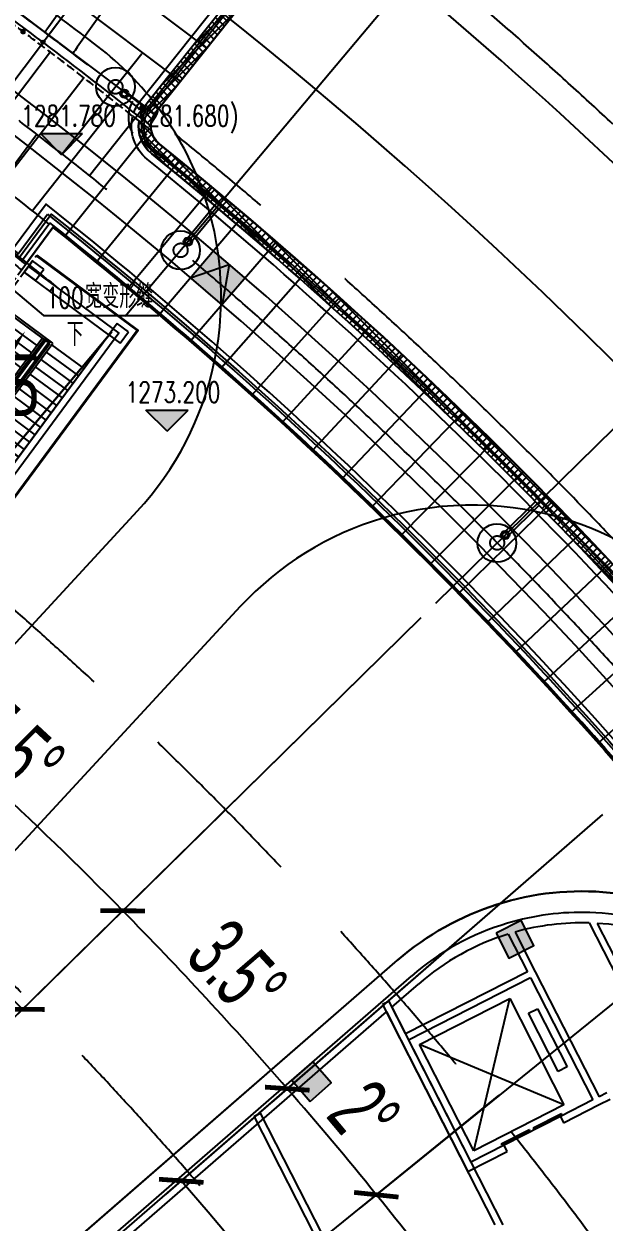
# Model space of a CAD drawing. Extents: x 1962160 to 37842216, y -162679 to 2997677.
# Drawn here: x 37691441 to 37707960, y 2827216 to 2861342 of the extents above; entities that cross this region are included whole.
import ezdxf
from ezdxf.enums import TextEntityAlignment as Align

# ---------------------------------------------------------------- set-up
doc = ezdxf.new("R2010")
doc.units = 0
doc.header["$LTSCALE"] = 1000
for name, pattern in [('__DASH', [0.35, 0.25, -0.1]), ('CENTER', [2, 1.25, -0.25, 0.25, -0.25]), ('CENTER2', [28.575000000000003, 19.05, -3.175, 3.175, -3.175]), ('DASH', [0.35, 0.25, -0.1]), ('HIDDEN', [0.375, 0.25, -0.125])]:
    doc.linetypes.add(name, pattern=pattern)
doc.layers.get('0').update_dxf_attribs({"color": 8})
doc.layers.get('Defpoints').update_dxf_attribs({"color": 8})
for name, color, linetype in [('#幕墙线-平面', 8, 'Continuous'), ('#标注', 8, 'Continuous'), ('#虚线', 8, 'HIDDEN'), ('#轴线', 8, 'CENTER2'), ('A-AL', 8, 'Continuous'), ('A-AL-E', 8, 'Continuous'), ('A-COLS-PLAN-C', 8, 'DASH'), ('A-COLS-PLAN-S', 8, 'DASH'), ('A-DETL-ALUM', 8, 'Continuous'), ('A-DIMS-ELEV', 8, 'Continuous'), ('A-DIMS-LEAD', 8, 'Continuous'), ('A-DIMS-SYMB', 8, 'Continuous'), ('A-FLOR', 8, 'Continuous'), ('A-FLOR-OTLN', 8, 'Continuous'), ('A-FLOR-UNDR', 8, '__DASH'), ('A-GRID', 8, 'CENTER'), ('A-HATH', 8, 'Continuous'), ('A-NOTE', 8, 'Continuous'), ('A-ROOF-DRAN', 8, 'Continuous'), ('A-STRS', 8, 'Continuous'), ('A-STRS-HRAL', 8, 'Continuous'), ('A-TEXT-500', 8, 'Continuous'), ('COLUMN', 8, 'Continuous'), ('DIM', 8, 'Continuous'), ('G-ACCS', 8, 'Continuous'), ('PUB_HATCH', 8, 'Continuous'), ('周边建筑', 8, 'Continuous'), ('建-填充', 8, 'Continuous'), ('水-雨水-压力流-标识', 8, 'Continuous')]:
    doc.layers.add(name, color=color, linetype=linetype)
doc.layers.add('A-X-CHEK', color=8, linetype='Continuous', plot=False)
doc.styles.add('#文字', font='jrs.shx', dxfattribs={"width": 0.7, "bigfont": 'hztxt.shx'})
doc.styles.add('_TCH_DIM', font='SIMPLEX', dxfattribs={"bigfont": 'GBCBIG'})
doc.styles.add('JHZX', font='jrs.shx', dxfattribs={"width": 0.6, "bigfont": 'jhz.shx'})
doc.styles.get("Standard").update_dxf_attribs({"font": 'xd-hzs.shx', "bigfont": 'xd-hztxt.shx'})
doc.dimstyles.new('JZBZ-600', dxfattribs={"dimscale": 600, "dimtxt": 3, "dimasz": 1.5, "dimexe": 1, "dimexo": 1, "dimgap": 0.5, "dimtad": 1, "dimdec": 0, "dimdsep": 46, "dimtxsty": 'JHZX', "dimblk1": 'ARCHTICK', "dimblk2": 'ARCHTICK', "dimsah": 1, "dimcen": 0, "dimclrd": 1, "dimclre": 1, "dimclrt": 2, "dimadec": 1, "dimazin": 2, "dimtfac": 1, "dimtdec": 0, "dimtix": 1, "dimtmove": 0, "dimatfit": 3, "dimfxl": 1, "dimtolj": 1, "dimlwd": -1, "dimlwe": -1, "dimarcsym": 1})
pattern_1 = [(45, (0, 0), (-112.2532015133644, 112.2532015133644), []), (135, (0, 0), (-112.2532015133644, -112.2532015133644), [])]

# ---------------------------------------------------------------- blocks, each defined once
blk = doc.blocks.new('排水沟区域')
at = {"layer": 'A-HATH'}
h = blk.add_hatch(dxfattribs=at)
h.set_pattern_fill('ANSI37', color=256, scale=100)
h.set_pattern_definition(pattern_1)
edge = h.paths.add_edge_path()
edge.add_arc((35647972.51284684, 2918657.178195938), 147249.9990403, 51.36372833379962, 51.49991537360032)
edge.add_line((35739637.96270335, 3033896.09315079), (35729239.44360425, 3020823.665355129))
edge.add_arc((35730022.04471496, 3020201.141860445), 999.9999999601741, 141.499351485984, 164.8405527987978)
edge.add_arc((35647972.51242088, 2918657.177657506), 130149.9997309502, 51.28630743866711, 51.46396151634701, ccw=False)
edge.add_arc((35730022.04465555, 3020201.141785799), 649.9999999413146, 141.4993415280116, 179.1534745574521, ccw=False)
edge.add_line((35729513.35400394, 3020605.782145733), (35739911.87310305, 3033678.209941392))
h = blk.add_hatch(dxfattribs=at)
h.set_pattern_fill('ANSI37', color=256, scale=100)
h.set_pattern_definition(pattern_1)
edge = h.paths.add_edge_path()
edge.add_line((35729033.68606672, 3020353.282818556), (35729384.57766199, 3020074.115897257))
edge.add_arc((35730022.0447757, 3020201.141770407), 649.9999180864652, 191.2695195402036, 231.0610937240625)
edge.add_arc((35647972.51225663, 2918657.177439705), 129899.9999999272, 39.022065275472414, 51.0611029031686, ccw=False)
edge.add_line((35748892.28277585, 3000444.767686203), (35748620.28132591, 3000224.505956438))
edge.add_arc((35647972.51206788, 2918657.177250701), 129550.0002655631, 39.02212514179715, 51.06110291556761)
edge.add_arc((35730022.04477566, 3020201.141770385), 999.9999180451573, 171.2489754024356, 231.0610937257637, ccw=False)
blk.add_lwpolyline([(35739911.6162917, 3033677.887092744, 0.0005942281307087042), (35739637.96270335, 3033896.09315079), (35729239.44360425, 3020823.665355129, 0.1021987986418799), (35729056.84289003, 3020462.647954222, -0.0007751623015360925), (35729372.11559872, 3020210.744962922, -0.1657916092661349), (35729513.35400394, 3020605.782145733), (35739911.87310305, 3033678.209941392)], format="xyb", dxfattribs=at)
blk.add_lwpolyline([(35729033.68606672, 3020353.282818556), (35729384.57766199, 3020074.115897257, 0.1753894263607352), (35729613.52543467, 3019695.561073073, -0.05257858242785533), (35748892.28277585, 3000444.767686203), (35748620.28132591, 3000224.505956438, 0.05257832054385799), (35729393.5534541, 3019423.325278653, -0.2670707385684391)], format="xyb", close=True, dxfattribs=at)
blk = doc.blocks.new('A$C58e34137')
at = {"layer": 'A-X-CHEK'}
blk.add_blockref('排水沟区域', (-35647972.51433039, -2918657.17947907), dxfattribs=at)
blk = doc.blocks.new('雨水立管')
for radius in [80, 50]:
    blk.add_circle((-3.725290298461914e-09, 2.328306436538696e-10), radius)
blk = doc.blocks.new('雨水')
at = {"layer": 'A-ROOF-DRAN'}
for points in [[(35728568.53895008, 3021072.582319712), (35729120.39399673, 3020633.606841533)], [(35728661.91746839, 3021189.972491012), (35729196.1715445, 3020764.997780802)], [(35730365.30216426, 3016965.759721261), (35731185.6636259, 3017948.536274068)], [(35730480.45573588, 3016869.636597387), (35731300.57310604, 3017852.120733492)], [(35739408.44233596, 3008616.167740851), (35740319.22489455, 3009515.788286181)], [(35739513.85240122, 3008509.449803556), (35740424.36432961, 3009408.803035375)]]:
    blk.add_lwpolyline(points, dxfattribs=at)
at = {"xscale": 1.5, "yscale": 1.5, "zscale": 1.5}
for p in [(35728615.22820924, 3021131.277405362), (35730422.87895008, 3016917.698159324), (35739461.1473686, 3008562.808772203)]:
    blk.add_blockref('雨水立管', p, dxfattribs=at)
blk = doc.blocks.new('1100')
at = {"layer": 'A-DETL-ALUM', "ltscale": 0.3}
blk.add_circle((35572079.41488183, 2737404.62498665), 550, dxfattribs=at)
blk = doc.blocks.new('_YZHK')
blk.add_circle((0, 0), 0.5)
blk = doc.blocks.new('ASDFASD')
at = {"layer": 'A-COLS-PLAN-C', "ltscale": 0.3, "xscale": 400, "yscale": 400, "zscale": 400}
for p in [(35728363.4474424, 3021328.777894463), (35730217.18691497, 3016672.563937528), (35739232.90722486, 3008338.517807627)]:
    blk.add_blockref('_YZHK', p, dxfattribs=at)
blk = doc.blocks.new('_FZHK')
blk.add_lwpolyline([(-0.5, -0.5), (0.5, -0.5), (0.5, 0.5), (-0.5, 0.5)], close=True)
blk = doc.blocks.new('LT-5')
at = {"layer": 'A-AL'}
for points in [[(1070.68101606518, 1446.942348964512), (3964.565712362528, -694.419684831053), (-32.64341795071959, -6096.33778552711), (-2926.528111867607, -3954.975756388158)], [(1055.810446366668, 1426.845927461982), (3929.598721176386, -699.6455366536975), (-37.86926978081465, -6061.370794355869), (-2911.657542187721, -3934.879334881902)]]:
    blk.add_lwpolyline(points, dxfattribs=at)
at = {"layer": 'A-DIMS-SYMB'}
blk.add_lwpolyline([(1986.487004230578, -1308.20272707274, 0, 0, 0), (-303.5807267409082, -4403.051638984775, 0, 0, 0), (-1388.787488060713, -3600.040876176592, 0, 0, 0), (746.6263182217896, -714.1947479261487, 0, 160, 0), (389.7326458625969, -1196.508864068284, 0, 0, 0)], format="xyseb", dxfattribs=at)
at = {"layer": 'A-FLOR-UNDR'}
for p, q in [((-3006.913797937334, -3895.493477724493), (990.2108089849353, 1506.310403883457)), ((-2926.528111867607, -3954.975756388158), (1070.596495073289, 1446.828125219792))]:
    blk.add_line(p, q, dxfattribs=at)
blk.add_lwpolyline([(832.8364248052239, 1125.513826437294), (913.2221082672477, 1066.031549699605)], dxfattribs=at)
at = {"layer": 'A-STRS'}
for p, q in [((321.5427429182237, -237.9291140545271), (-1534.304353349578, -2745.962517993631)), ((321.5427429182237, -237.9291140545265), (357.2321101541429, -189.697702440313)), ((1237.939563588281, -916.0270915369932), (321.5427429182237, -237.9291140545271)), ((1446.942347249872, -1070.681016225976), (321.5427429182237, -237.9291140545265)), ((1530.863126100006, -1058.138971847682), (357.2321101541429, -189.697702440313)), ((928.6317142103139, -1334.032658860177), (12.23489354025668, -655.9346813777111)), ((1083.285638899298, -1125.029875198585), (166.8888182292402, -446.9318977161191)), ((1237.939563588281, -916.0270915369931), (-653.5968999154394, -3472.291907090309)), ((1286.170975202494, -951.7164587729123), (-569.6761210653075, -3459.749862712017)), ((1326.363818214339, -981.4575981361784), (-529.4832780534628, -3489.491002075282)), ((773.9777895213305, -1543.035442521769), (-142.4190311487268, -864.9374650393031)), ((1286.170975202494, -951.7164587729121), (1237.939563588281, -916.0270915369932)), ((1286.170975202494, -951.7164587729123), (1237.939563588281, -916.0270915369931)), ((1326.363818214339, -981.4575981361784), (1286.170975202494, -951.7164587729121)), ((1326.363818214339, -981.4575981361784), (1406.749504238029, -1040.93987686271)), ((464.6699401433635, -1961.041009844953), (-451.7268805266938, -1282.943032362487)), ((-449.0975920297733, -3548.973280801814), (1406.749504238029, -1040.93987686271)), ((-408.9047490179292, -3578.714420165081), (1446.942347249872, -1070.681016225976)), ((-396.3627046396336, -3662.635199015212), (1530.863126100006, -1058.138971847682)), ((619.323864832347, -1752.038226183361), (-297.0729558377103, -1073.940248700895)), ((1171.709893525355, -1190.46038179777), (1131.517050513511, -1160.719242434504)), ((1252.095579549045, -1249.942660524302), (1292.288422560889, -1279.683799887568)), ((1340.519834175102, -1315.373167123487), (2256.91665484516, -1993.471144605953)), ((1406.749504238028, -1040.93987686271), (1446.94234724987, -1070.681016225974)), ((1495.173758864086, -1106.370383461895), (2411.570579534144, -1784.468360944361)), ((155.3620907653965, -2379.046577168137), (-761.0347299046607, -1700.948599685671)), ((310.01601545438, -2170.043793506545), (-606.3808052156772, -1491.945816024079)), ((862.4020441473886, -1608.465949120955), (822.2092011355437, -1578.724809757688)), ((942.7877301710778, -1667.948227847486), (982.980573182922, -1697.689367210752)), ((1017.055968836372, -1399.463165459362), (976.8631258245274, -1369.722026096096)), ((1097.441654860061, -1458.945444185894), (1137.634497871905, -1488.68658354916)), ((1185.865909486119, -1524.375950785079), (2102.262730156177, -2202.473928267545)), ((0.7081660764132809, -2588.049360829728), (-915.6886545936443, -1909.951383347263)), ((553.0941947694216, -2026.471516444138), (512.9013517575768, -1996.730377080872)), ((555.7234832663421, -4292.501764883466), (2411.570579534144, -1784.468360944361)), ((707.7481194584051, -1817.468732782546), (667.5552764465604, -1787.72759341928)), ((788.1338054820944, -1876.951011509078), (828.3266484939386, -1906.692150872344)), ((876.558060108152, -1942.381518108263), (1792.95488077821, -2620.479495590729)), ((1031.211984797136, -1733.378734446671), (1947.608805467193, -2411.476711929137)), ((-308.5996833015541, -3006.054928152913), (-1224.996503971611, -2327.956950670447)), ((-153.9457586125704, -2797.052144491321), (-1070.342579282628, -2118.954167008855)), ((398.4402700804382, -2235.47430010573), (358.2474270685934, -2205.733160742464)), ((478.8259561041275, -2294.956578832262), (519.0187991159718, -2324.697718195529)), ((567.2502107301851, -2360.387085431447), (1483.647031400243, -3038.485062913914)), ((633.4798807931109, -2085.953795170671), (673.6727238049551, -2115.694934533936)), ((721.9041354191685, -2151.384301769855), (1638.300956089226, -2829.482279252321)), ((-463.2536079905375, -3215.057711814505), (-1379.650428660595, -2536.959734332039)), ((89.13242070247111, -2653.479867428914), (48.93957769062653, -2623.738728065648)), ((169.5181067261606, -2712.962146155446), (209.7109497380051, -2742.703285518712)), ((243.7863453914547, -2444.477083767322), (203.5935023796098, -2414.735944404057)), ((324.172031415144, -2503.959362493854), (364.3648744269881, -2533.70050185712)), ((412.5962860412018, -2569.38986909304), (1328.993106711259, -3247.487846575506)), ((-1534.304353349578, -2745.962517993631), (-2248.091698067963, -3710.590750277902)), ((-617.907532679521, -3424.060495476097), (-1534.304353349578, -2745.962517993631)), ((-617.9075326795207, -3424.060495476096), (-1534.304353349578, -2745.962517993631)), ((-220.1754286754958, -3071.485434752099), (-260.3682716873408, -3041.744295388833)), ((-65.52150398651224, -2862.482651090506), (-105.714346998357, -2832.74151172724)), ((14.8641820371771, -2921.964929817038), (55.05702504902129, -2951.706069180304)), ((103.2884366632346, -2987.395436416223), (1019.685257333292, -3665.49341389869)), ((257.9423613522184, -2778.392652754631), (1174.339182022276, -3456.490630237097)), ((-374.8293533644794, -3280.48821841369), (-415.0221963763243, -3250.747079050425)), ((-294.4436673407898, -3339.970497140223), (-254.2508243289455, -3369.711636503489)), ((-206.0194127147322, -3405.401003739408), (710.3774079553256, -4083.498981221874)), ((-139.7897426518064, -3130.96771347863), (-99.596899639962, -3160.708852841897)), ((-51.36548802574866, -3196.398220077815), (865.031332644309, -3874.496197560281)), ((-2248.091698067963, -3710.590750277902), (-158.0638614520431, -5257.129997167736)), ((-653.5968999154394, -3472.291907090309), (-396.3627046396336, -3662.635199015212)), ((-529.4832780534628, -3489.491002075282), (-569.6761210653073, -3459.749862712017)), ((-569.6761210653075, -3459.749862712017), (-408.9047490179292, -3578.714420165081)), ((-408.9047490179291, -3578.714420165079), (-569.6761210653062, -3459.749862712016)), ((-449.0975920297733, -3548.973280801814), (-408.904749017929, -3578.714420165079)), ((-360.673337403715, -3614.403787400999), (555.7234832663421, -4292.501764883466)), ((555.7234832663421, -4292.501764883466), (-360.673337403715, -3614.403787400999)), ((-158.0638614520431, -5257.129997167736), (555.7234832663421, -4292.501764883466))]:
    blk.add_line(p, q, dxfattribs=at)
at = {"layer": 'A-STRS-HRAL'}
blk.add_lwpolyline([(41.80681644007564, -279.7359308861196), (-118.9645555950701, -160.7713734321296), (1.866370439529419e-06, -1.370906829833984e-06), (321.542745038867, -237.9291156232357), (-2248.091698396951, -3710.590750012547), (-158.0638618245721, -5257.129996951669), (3125.357923917472, -819.8401285260916), (713.7873464860022, 964.6282307207584), (832.7519039362669, 1125.39960276708), (3405.093853406608, -778.0333139337599), (-116.2570472583175, -5536.865926504135), (-2527.827627934515, -3752.397564664483), (41.80681644007564, -279.7359308861196)], dxfattribs=at)
at = {"layer": 'A-COLS-PLAN-C'}
for p, xscale, yscale, zscale, rotation in [((993.5232759863138, 1006.435045342892), 399.999999995629, 400.0000000216814, 400.0000000216814, 143.4999999619085), ((3405.093853354454, -778.0333140306175), 400.000000014255, 400.000000014255, 400.000000014255, 143.4999999618913), ((-2527.827627964318, -3752.397564869374), 400.0000000039543, 400.0000000039543, 400.0000000039543, 143.4999999647823), ((-116.2570472657681, -5536.865926694125), 399.9999999934131, 399.9999999934131, 399.9999999934131, 143.4999999623374)]:
    blk.add_blockref('_FZHK', p, dxfattribs=dict(at, xscale=xscale, yscale=yscale, zscale=zscale, rotation=rotation))
at = {"layer": 'A-DIMS-SYMB', "style": '_TCH_DIM'}
blk.add_text('下', height=675.177304964539, dxfattribs=at).set_placement((1921.506172535019, -1139.392786422992))
blk = doc.blocks.new('$DORLIB2D$00000127')
for points in [[(-0.5333333333328483, 0.7948983154366971), (-0.5333333333328483, 0.690405644187237)], [(-0.03333333333284827, 0.7948983154366971), (-0.5333333333328483, 0.7948983154366971)], [(-0.03333333333284827, 0.7948983154366971), (-0.03333333333284827, 0.690405644187237)], [(0.5333333333328483, 0.7948983154366971), (0.03333333333284827, 0.7948983154366971)], [(0.03333333333284827, 0.7948983154366971), (0.03333333333284827, 0.690405644187237)], [(0.5333333333328483, 0.7948983154366971), (0.5333333333328483, 0.690405644187237)], [(-0.03333333333284827, 0.690405644187237), (-0.5333333333328483, 0.690405644187237)], [(0.5333333333328483, 0.690405644187237), (0.03333333333284827, 0.690405644187237)], [(0.5, 0.4999999999999858), (-0.5, 0.4999999999999858)]]:
    blk.add_lwpolyline(points)
blk = doc.blocks.new('_FZH')
blk.add_lwpolyline([(-0.5, -0.5), (0.5, -0.5), (0.5, 0.5), (-0.5, 0.5)], close=True)
at = {"layer": 'PUB_HATCH'}
blk.add_solid([(-0.5, -0.5), (0.5, -0.5), (-0.5, 0.5), (0.5, 0.5)], dxfattribs=at)
blk = doc.blocks.new('567')
at = {"layer": '周边建筑'}
for p, q in [((-55714.53716638684, 109213.5652614534), (-51310.92336354405, 110311.5094962046)), ((-55652.68287850916, 109435.1099933833), (-51359.30774265528, 110505.5686414614)), ((-50887.79888247699, 108614.4498950914), (-50827.55806919932, 108372.8371897195)), ((-50609.30673437566, 108324.1919962093), (-50693.73973722756, 108662.8342742105)), ((-54708.74097429216, 107405.1496073157), (-50827.55806919932, 108372.8371897195)), ((-50334.72538303584, 107222.9063474988), (-50609.30673437566, 108324.1919962093)), ((-54563.32702255994, 107235.2826516186), (-50779.17369008064, 108178.7780444622)), ((-50779.17369008064, 108178.7780444622), (-50528.78452827781, 107174.5219683796)), ((-53664.73731516302, 107227.4381624535), (-51859.98726435006, 107677.4128885344)), ((-51859.98726435006, 107677.4128885344), (-51791.03952406347, 107400.8786065583)), ((-55938.93774303794, 107098.4271038622), (-54708.74097429216, 107405.1496073157)), ((-55926.9414101094, 106895.2953997254), (-54757.38616780192, 107186.898272499)), ((-54757.38616780192, 107186.898272499), (-53813.89077497274, 103402.7449400425)), ((-54563.32702255994, 107235.2826516186), (-53619.83162972331, 103451.1293191616)), ((-54128.42518486828, 106524.3780231406), (-50829.41971561313, 107346.9124686639)), ((-53595.78957487643, 106950.9038804765), (-53664.73731516302, 107227.4381624535)), ((-51791.03952406347, 107400.8786065583), (-53595.78957487643, 106950.9038804765)), ((-50829.41971561313, 107346.9124686639), (-53431.69012513757, 103729.9263315648)), ((-50829.41971562803, 107346.9124686723), (-50132.68465589732, 104552.4607770969)), ((-50528.78452827781, 107174.5219683796), (-50334.72538303584, 107222.9063474988)), ((-50132.68465589732, 104552.4607770969), (-54128.42518486828, 106524.3780231406)), ((-53431.69012513757, 103729.9263315648), (-54128.42518486828, 106524.3780231406)), ((-49899.26597094536, 105476.3740402008), (-50093.32511620224, 105427.9896610826)), ((-49593.234772861, 104248.9499458675), (-49899.26597094536, 105476.3740402008)), ((-50093.32511620224, 105427.9896610826), (-49835.67829723656, 104394.6247120057)), ((-54819.50162372738, 103152.0182055682), (-47895.08684468269, 104878.4687132915)), ((-54771.1172446236, 102957.9590603188), (-47943.73203819245, 104660.2173784748)), ((-50132.68465589732, 104552.4607770969), (-53431.69012513757, 103729.9263315648)), ((-53668.47682323307, 103232.8779843454), (-49593.234772861, 104248.9499458675)), ((-53619.83162972331, 103451.1293191616), (-49835.67829723656, 104394.6247120057)), ((-54883.60425780714, 103008.0412323624), (-55379.82863137126, 103941.3035446177)), ((-54643.6938861832, 103195.8517875751), (-55114.94435351342, 104082.1450134581)), ((-41176.7113109082, 75951.09242793918), (-55909.59708110988, 103659.6206068699)), ((-54819.50162372738, 103152.0182055682), (-54771.1172446236, 102957.9590603188)), ((-54643.6938861832, 103195.8517875751), (-53813.89077497274, 103402.7449400425)), ((-54546.92512793094, 103013.856222935), (-53668.47682323307, 103232.8779843454)), ((-50093.55062487721, 93999.26059448672), (-54883.60425780714, 103008.0412323624)), ((-49853.64024471492, 94187.07113365084), (-54546.92512793094, 103013.856222935)), ((-45496.66943690926, 100632.5770463198), (-52545.43576938659, 98875.12221413152)), ((-45448.28505777568, 100438.517901063), (-52497.05139026046, 98681.06306887418)), ((-52497.05139026046, 98681.06306887418), (-52545.43576938659, 98875.12221413152))]:
    blk.add_line(p, q, dxfattribs=at)
blk.add_lwpolyline([(-1000.000047206879, 78693.64650280029, 0.09823597983159359), (-30965.43680980057, 72352.13696346432, -0.3897332673818137), (-41176.71125628054, 75951.09248797549), (-55909.5970331952, 103659.6206795126, -0.4324632496197498), (-52157.61061988026, 114697.7927182019, -0.001331782950355408), (-51545.86354148388, 114974.0142456815, -0.001331782950355408)], format="xyb", dxfattribs=at)
for centre, radius, start, end in [((-48846.01633822918, 107415.3931091577), 8000, 114.4531655879853, 207.9999997643384), ((-48845.67229306698, 107415.2145893951), 7400.378197910908, 121.4800916240163, 165.2924198746532), ((-48845.67229306698, 107415.2145893951), 7100.378197910911, 121.8485023535207, 163.4724015766014), ((-48846.01644428819, 107415.3931092024), 7399.999999914748, 165.2930805658924, 183.6750618272654), ((-48846.01644428819, 107415.3931092024), 7099.999999914751, 165.3292755432612, 182.5587114345108), ((-48846.01644427329, 107415.3931092019), 7399.99999993174, 183.6750618272654, 207.9999997761171), ((-48846.01644427329, 107415.3931092019), 7099.999999931736, 184.2008619095994, 207.9999997761171)]:
    blk.add_arc(centre, radius, start, end, dxfattribs=at)
at = {"layer": 'COLUMN'}
for p, xscale, yscale, zscale, rotation in [((-55736.11805586517, 107045.9344068179), 800.0000000003402, 800.0000000003402, 800.0000000003402, 13.99999999997211), ((-53092.16235627979, 100490.8509642752), 799.9999999997317, 799.9999999997317, 799.9999999997317, 117.9999999999927)]:
    blk.add_blockref('_FZH', p, dxfattribs=dict(at, xscale=xscale, yscale=yscale, zscale=zscale, rotation=rotation))
at = {"layer": '周边建筑', "xscale": 1800.000000000002, "yscale": 200.0000000000001, "zscale": -1800, "rotation": 103.9999999999833}
blk.add_blockref('$DORLIB2D$00000127', (-50214.02524961531, 106325.4480042909), dxfattribs=at)
blk = doc.blocks.new('1234')
at = {"layer": '周边建筑'}
for points in [[(899.9999998621643, 147897.2616378292, -0.06424754974339256), (38411.22599733435, 142825.0248288214, 0.3992271408683902), (47734.13426394202, 147881.3795785159), (62643.80696957186, 193768.6338093206, 0.4257611201714258), (57410.8051248882, 203558.9581788629, 0.1695890934855462), (-81790.47026674077, 195045.0434476584, 0.4257611201712679), (-85791.3257065732, 184689.9521724582), (-65400.53789663129, 140961.7665993124, 0.3992271408685563), (-55530.9065411333, 137079.2778602466, -0.09498676638333799), (-899.9999992009252, 147897.2616378367)], [(3507.282386738807, 147308.2532562092, 0.01190288189879027), (-3507.282390698791, 147308.2532562315), (-3529.532858530059, 148157.964341335, 0.09051536275890958), (-55643.5452967938, 137357.3291338012, -0.3992271408685528), (-65128.64556051977, 141088.5520778373), (-85519.43337046169, 184816.737650983, -0.425761120171263), (-81674.45541529916, 194768.3838115633, -0.08617948601408663), (-11230.48231103458, 210901.2002502978), (-9979.055130984634, 202999.9999966249), (9979.055131915957, 202999.9999895692), (11230.48231178708, 210901.2002502382, -0.05548064099764077), (57329.37135875039, 203270.2220680118, -0.4257611201714432), (62358.49001468346, 193861.3389076069), (47448.81730905734, 147974.0846768022, -0.3992271408683997), (38489.13923465274, 143114.7307615206, 0.0597972305577292), (3529.532854573801, 148157.9643414542), (3507.2932679113, 147308.6687912941)], [(3863.717568093911, 147549.4211663455, -0.05920472133920898), (38333.31276001595, 142535.3188961297, 0.3992271408683867), (48019.45121883228, 147788.6744801998), (62929.12392446026, 193675.9287109822, 0.4257611201714161), (57492.23889102228, 203847.6942897588, 0.004818874958291998), (53552.5664362926, 204917.9412058592)]]:
    blk.add_lwpolyline(points, format="xyb", dxfattribs=at)
for centre, radius, end in [((2.793967723846436e-08, -7.748603820800781e-07), 148500.0000006694, 89.07328136143701), ((2.980232238769531e-08, -7.748603820800781e-07), 148200.0000006699, 89.07281279015125)]:
    blk.add_arc(centre, radius, 74.94709779040693, end, dxfattribs=at)
blk = doc.blocks.new('DIAN')
at = {"layer": 'A-FLOR-OTLN'}
h = blk.add_hatch(color=256, dxfattribs=at)
h.dxf.hatch_style = 1
edge = h.paths.add_edge_path()
edge.add_arc((35536772.41172721, 2753987.120531246), 50, 0, 360)
blk.add_circle((35536772.41172721, 2753987.120531246), 50, dxfattribs=at)
blk = doc.blocks.new('总体道路0521')
at = {"layer": 'G-ACCS'}
for p, q in [((35648053.5189291, 2918747.756588269), (35648026.68040011, 2918718.722831188)), ((35648056.45621914, 2918745.041385286), (35648029.61769015, 2918716.007628213))]:
    blk.add_line(p, q, dxfattribs=at)
for centre, radius, start, end in [((35647972.51118848, 2918657.176535503), 223.8000000007542, 2.615028490091015, 87.02539691564355), ((35647972.51118848, 2918657.176535503), 137.9999999943868, 36.35538537225273, 51.35454212765026), ((35647972.51118848, 2918657.176535503), 130.9999999943868, 52.42281882026703, 54.65321940075965), ((35648046.91002652, 2918753.865794976), 9, 36.5922917946987, 52.42281882026703), ((35648046.91002652, 2918753.865794976), 9, 22.80184174834679, 36.5922917946987), ((35648046.91002652, 2918753.865794976), 9, 348.0219171899818, 22.80184174834679), ((35648046.91002652, 2918753.865794976), 9, 317.2499419973269, 348.0410205576184), ((35648063.06512173, 2918738.932178572), 9, 71.69792694114393, 106.4782193682764), ((35648063.06512173, 2918738.932178572), 9, 106.4782193682764, 137.2499419973269), ((35648063.06512173, 2918738.932178572), 9, 42.07717189144375, 71.69792694114393)]:
    blk.add_arc(centre, radius, start, end, dxfattribs=at)
blk = doc.blocks.new('A$C06ac024f')
at = {"layer": 'A-DIMS-ELEV'}
for points in [[(78852.7536559552, 100737.9206504505), (78252.7536559552, 101337.9206504505), (79452.7536559552, 101337.9206504505)], [(81857.57513174415, 92865.75932820886), (81257.57513174415, 93465.75932820886), (82457.57513174415, 93465.75932820886)]]:
    blk.add_hatch(color=256, dxfattribs=at).paths.add_polyline_path(points)
at = {"layer": 'A-AL-E'}
blk.add_line((77712.05912836641, 97708.72992395982), (78518.80105982721, 98798.97907175915), dxfattribs=at)
for points in [[(146966.1108442098, 9139.118675829377), (130293.5131061152, 8119.378913449589, -0.411971783023191), (129393.6296410561, 8909.40498467395, 0.2085567122118536), (81515.31024506688, 100882.8259750819, -0.4119750127441655), (81384.31683558226, 102073.1150699067), (91782.78928811848, 115145.4842241406)], [(146953.5622105077, 9338.72490592394), (130281.3033982068, 8319.005873133894, -0.4119717830233011), (129593.1572190449, 8923.143457010388, 0.2085567122118591), (81641.00849476457, 101038.3893063087, -0.4119750127432668), (81540.83706398308, 101948.6103788218), (91939.0993520841, 115020.7153262636)], [(77832.6376574561, 97619.5065059471), (78606.48911542445, 98665.30672987876, -0.06256409875518618), (100567.7073898464, 76157.45959757408, -0.06256409875518618)]]:
    blk.add_lwpolyline(points, format="xyb", dxfattribs=at)
for centre, radius, end in [((-0.004684269428253174, 0.00567364227026701), 126199.999999992, 51.52467496121803), ((-0.004684276878833771, 0.005673648323863745), 126199.9999999989, 51.47924650182102)]:
    blk.add_arc(centre, radius, 37.13169287947728, end, dxfattribs=at)
at = {"layer": 'A-DIMS-ELEV'}
for p, q in [((78852.7536559552, 100737.9206504505), (78252.7536559552, 101337.9206504505)), ((78252.7536559552, 101337.9206504505), (79452.7536559552, 101337.9206504505)), ((78852.7536559552, 100737.9206504505), (79452.7536559552, 101337.9206504505)), ((81857.57513174415, 92865.75932820886), (81257.57513174415, 93465.75932820886)), ((81257.57513174415, 93465.75932820886), (82457.57513174415, 93465.75932820886)), ((81857.57513174415, 92865.75932820886), (82457.57513174415, 93465.75932820886))]:
    blk.add_line(p, q, dxfattribs=at)
at = {"layer": 'A-DIMS-LEAD'}
for p, q in [((77359.22099399567, 96979.7206149539), (78335.5192374587, 96157.2397727333)), ((78335.5192374587, 96157.2397727333), (81626.09555995464, 96157.2397727333))]:
    blk.add_line(p, q, dxfattribs=at)
at = {"layer": 'A-DIMS-LEAD', "const_width": 80}
blk.add_lwpolyline([(77782.84447627515, 104274.7092709485, 1), (77730.886036776, 104213.8790106792, 1)], format="xyb", close=True, dxfattribs=at)
at = {"layer": 'A-FLOR-OTLN'}
blk.add_lwpolyline([(78326.24563065171, 103942.3984333528), (88617.28033617884, 117599.0673008747)], dxfattribs=at)
blk.add_lwpolyline([(81205.71028196067, 101708.6796291471, 0.01400170053744272), (75385.37031956762, 106094.6225803802, 0.01400170053744272)], format="xyb", dxfattribs=at)
at = {"layer": 'A-FLOR-UNDR'}
blk.add_lwpolyline([(81143.31634037942, 101630.5323575768, 0.01400170053745106), (75327.4484025389, 106013.1053949022, 0.01400170053745106)], format="xyb", dxfattribs=at)
at = {"layer": 'A-STRS-HRAL'}
blk.add_line((77791.89287558943, 97396.32579501253), (77910.93839231133, 97557.2065774086), dxfattribs=at)
for points in [[(91508.83976268768, 115363.3182468861, -0.0003395586935934147), (91665.44576348364, 115238.9213839909), (81266.92666437477, 102166.4935883316, 0.1021987997718721), (81084.3259671107, 101805.4761739229, 0.0004120783104213383), (80916.40859873593, 101938.9901809571, -0.08433016026838265), (81110.40643597394, 102290.9982794151), (91508.83976268768, 115363.3182468871)], [(78451.30993879586, 99044.00465345196, -0.05501179000424401), (98160.89398121834, 79553.51265594037), (98316.32338179648, 79679.37650202028, 0.05542147983757312), (78413.37643884122, 99328.97506747721), (77461.1900897026, 98042.16907019448, -0.0004003704982196715), (77618.10343936086, 97917.99069471657), (78451.30993879586, 99044.00465345243)], [(77401.67804253101, 97961.74315429665), (77282.65380562097, 97800.89112987788, -0.001103724197038882), (77713.67987208813, 97458.74428565381), (77832.72190366685, 97619.62035814766, 0.001101954073043208), (77401.67804282904, 97961.74315466918)]]:
    blk.add_lwpolyline(points, format="xyb", dxfattribs=at)
blk.add_lwpolyline([(100492.3349860236, 81441.47034402424, 0.05257817025972621), (81295.33830808848, 100610.5901454366, -0.2921176999677469), (80885.55372672528, 101835.7996838335, -0.0004314042485968561), (81061.16277576238, 101696.0706465924, 0.2670597938632883), (81421.03655780107, 100766.1534766494, -0.05257832054387845), (100647.7643860355, 81567.33418964641)], format="xyb", close=True, dxfattribs=at)
at = {"xscale": 1000, "yscale": 1000, "zscale": 1000}
blk.add_blockref('总体道路0521', (-35647972511.19448, -2918657176.530752), dxfattribs=at)
at = {"layer": 'A-COLS-PLAN-S'}
blk.add_blockref('ASDFASD', (-35647972.51693987, -2918657.171766797), dxfattribs=at)
at = {"layer": 'A-FLOR-OTLN'}
blk.add_blockref('DIAN', (-35458446.19114591, -2650044.703221845), dxfattribs=at)
at = {"layer": 'A-ROOF-DRAN'}
blk.add_blockref('雨水', (-35647972.51693987, -2918657.171766797), dxfattribs=at)
at = {"layer": 'A-STRS'}
blk.add_blockref('LT-5', (77075.885027349, 96428.69673392782), dxfattribs=at)
at = {"layer": '周边建筑'}
for name, p, rotation in [('1234', (-0.004684269428253174, 0.005673641338944435), 322.9999995626877), ('567', (-0.006137371063232422, 0.004641769453883171), 283.0000003899075)]:
    blk.add_blockref(name, p, dxfattribs=dict(at, rotation=rotation))
at = {"layer": '水-雨水-压力流-标识'}
for p in [(-35491690.57760142, -2634731.210955008), (-35489836.83812904, -2639387.424911804), (-35480826.97533995, -2647727.22719408)]:
    blk.add_blockref('1100', p, dxfattribs=at)
at = {"layer": 'A-DIMS-ELEV', "style": '_TCH_DIM', "width": 0.7058823529411765}
for s, p in [('1281.780', (77704.7536559552, 101547.9206504505)), ('(1281.680)', (80684.7536559552, 101547.9206504505)), ('1273.200', (80677.57513174415, 93675.75932820886))]:
    blk.add_text(s, height=595, dxfattribs=at).set_placement(p)
at = {"layer": 'A-NOTE', "style": '_TCH_DIM', "width": 0.7058823529411765}
blk.add_text('100', height=595, dxfattribs=at).set_placement((78404.60619825125, 96367.2397727333))
at = {"layer": 'A-NOTE', "style": '_TCH_DIM'}
blk.add_text('宽变形缝', height=675.177304964539, dxfattribs=at).set_placement((79524.60619825125, 96367.2397727333))
at = {"layer": 'A-TEXT-500'}
blk.add_text('LT-05', height=1750, dxfattribs=at).set_placement((72917.50791087747, 93298.18994339649))
blk = doc.blocks.new('A$C41f195f4')
at = {"layer": '建-填充', "ltscale": 10}
h = blk.add_hatch(color=256, dxfattribs=at)
h.dxf.hatch_style = 1
edge = h.paths.add_edge_path()
edge.add_arc((-7.450580596923828e-09, 5.457550287246704e-07), 128529.4436848566, 49.14382820933746, 49.67314531969982)
edge.add_line((83177.46613759547, 97986.36140286876), (82530.31526821107, 97223.9994466533))
edge.add_arc((-1.490116119384766e-08, 4.647299647331238e-07), 127529.4436849203, 49.14383018499859, 49.67314749801841, ccw=False)
edge.add_line((83424.96805151552, 96457.41916657332), (84079.13381221145, 97213.77037967322))
edge = h.paths.add_edge_path()
edge.add_arc((1.490116119384766e-08, 4.218891263008118e-07), 128529.4436849038, 57.0835813766593, 57.61289790131848)
edge.add_line((68845.08887171745, 108536.4990788344), (68309.4424097985, 107692.056737415))
edge.add_arc((7.450580596923828e-09, 5.587935447692871e-09), 127529.4436852525, 57.08358636489271, 57.61290308761642, ccw=False)
edge.add_line((69301.4069294557, 107056.405713391), (69844.8312780261, 107895.8638585745))
at = {"layer": 'DIM', "ltscale": 10}
blk.add_lwpolyline([(82530.31526821107, 97223.9994466533), (83629.49426659197, 97600.84826863743), (83424.96805151552, 96457.41916657332)], dxfattribs=at)
blk = doc.blocks.new('A$C80b62fe7')
at = {"layer": '#幕墙线-平面'}
for points in [[(159190.1458052248, 306763.9728060318), (149540.0614060387, 293235.3759057857, -0.01022304594076245), (149435.2558951676, 293094.6254359814)], [(159989.0539875627, 306161.9504595855), (150354.1703806892, 292654.6637762515, -0.01022304594065701), (150224.9452043921, 292481.1184719587)], [(218719.7094477937, 197989.2938197274), (201348.7543122098, 196926.8406891157, -0.4119717830239575), (200385.3496613875, 197772.6333065447, 0.2085567122118526), (152529.1790638864, 289703.5068392851, -0.4119750127440977), (152388.9390607923, 290977.8163408032), (163222.968982771, 304597.7436151779)], [(218703.8368275166, 198248.8088673172), (201332.8816919327, 197186.3557367055, -0.4119717830233011), (200644.7355127707, 197790.493320582, 0.2085567122118591), (152692.5867884904, 289905.7391698803, -0.4119750127432668), (152592.4153577089, 290815.9602423934), (163426.4452796876, 304435.8875167696)], [(148675.2131674215, 286641.5102940742), (149609.1664323807, 287903.6756923292, -0.06309906395301663), (171826.559604615, 265181.7729016528, -0.06309906395301663)], [(148884.2159511819, 286486.8563695187), (149658.0674091503, 287532.6565934503, -0.06256409875518618), (171619.2856835723, 265024.8094611457, -0.06256409875518618)]]:
    blk.add_lwpolyline(points, format="xyb", dxfattribs=at)
for radius, start, end in [(128529.4436852644, 333.5022467601689, 195.775796910644), (127529.4436852644, 333.539850647279, 195.7883970499479)]:
    blk.add_arc((71051.57360945642, 188867.3555372115), radius, start, end, dxfattribs=at)
blk = doc.blocks.new('DASWQE')
at = {"layer": '#幕墙线-平面', "ltscale": 10}
for points in [[(76871.0619135946, 108369.8983882493), (82984.95255393535, 103762.7371767466)], [(76174.18339400738, 107392.9340229803), (82237.89833477885, 102823.5830292939)], [(75472.58688426763, 106419.524929225), (81495.56467252225, 101880.87167614)], [(78543.95400995761, 103660.3588281111), (76190.98496706784, 100554.9687546031)], [(79498.19578891993, 102930.3737056646), (77117.35288987309, 99847.77482754597)], [(80445.65316990018, 102191.6042220215), (78035.16196765006, 99129.51257341029)], [(81288.46541680396, 101322.2354375883), (78941.80070997775, 98397.22864206648)], [(82220.98579193652, 100566.9901069948), (79847.40075094998, 97663.7860057787)], [(83146.48961453885, 99803.16261745663), (80746.18679577112, 96922.0089633991)], [(84064.89790421724, 99030.81815228146), (81638.08214405179, 96171.96081650397)], [(84976.13228607178, 98250.0226215953), (82523.01068348438, 95413.7055724999)], [(85880.11499744654, 97460.84265671764), (83400.896896258, 94647.30793917133)], [(86776.76889450103, 96663.34560447885), (84271.6658655703, 93872.83331915876)], [(87666.0174588263, 95857.5995214684), (85135.24328196049, 93090.34780436382)], [(88547.7848039493, 95043.67316823127), (85991.55544968694, 92299.91817033011)], [(89421.99568185955, 94221.63600339647), (86840.5292930156, 91501.61187053239)], [(90288.57548937947, 93391.55817775242), (87682.09236244857, 90695.49703061813)], [(91147.45027455688, 92553.51052825851), (88516.17284088582, 89881.64244259847)], [(91998.54674295336, 91707.56457200181), (89342.6995498091, 89060.11755898129)], [(92841.79226393998, 90853.79250009265), (90161.60195528716, 88230.99248683918)], [(93677.11487683654, 89992.26717150351), (90972.81017404795, 87394.3379818257)], [(94504.4432971254, 89123.06210685289), (91776.25497943163, 86550.22544213524)], [(95323.70692246407, 88246.2514821305), (92571.86780727655, 85698.7269024225)], [(96134.83583875, 87361.91012236755), (93359.58076177537, 84839.91502764169)], [(96937.76082609594, 86470.1134952507), (94139.32662130892, 83973.86310685147)]]:
    blk.add_lwpolyline(points, dxfattribs=at)
blk.add_arc((20619.06686253846, 26686.77465610206), 92436.96397821256, 51.23690803376679, 53.46890672166558, dxfattribs=at)
at = {"layer": 'DIM', "ltscale": 10}
blk.add_blockref('A$C80b62fe7', (-71047.03888088465, -188862.9763723449), dxfattribs=at)
blk = doc.blocks.new('_ARCHTICK')
at = {"const_width": 0.15}
blk.add_lwpolyline([(-0.5, -0.5), (0.5, 0.5)], dxfattribs=at)
blk = doc.blocks.new('*D153')
at = {"layer": '#标注', "color": 1, "transparency": 16777216}
for p, q in [((36877664.02317618, 2997259.318038465), (36867949.68640679, 2989392.828279302)), ((36883531.84125146, 2989401.295531262), (36873230.22211398, 2982321.27835991))]:
    blk.add_line(p, q, dxfattribs=at)
blk.add_arc((36780603.45404893, 2918661.469190532), 112993.4582867581, 34.49966189491822, 38.99991076836531, dxfattribs=at)
at = {"layer": 'Defpoints', "color": 0, "transparency": 16777216}
for p in [(36878130.31134111, 2997636.909546908), (36884026.31897005, 2989741.136355484), (36872017.37781578, 2985076.950496856), (36780603.45404893, 2918661.469190532)]:
    blk.add_point(p, dxfattribs=at)
at = {"layer": '#标注', "color": 1, "transparency": 16777216, "xscale": 900, "yscale": 900, "zscale": 900}
for p, rotation in [((36868415.97457172, 2989770.419787742), 128.9999107683653), ((36873724.69983258, 2982661.119184135), 304.4996618949182)]:
    blk.add_blockref('_ARCHTICK', p, dxfattribs=dict(at, rotation=rotation))
at = {"layer": '#标注', "color": 2, "transparency": 16777216, "insert": (36872101.65268274, 2986985.883291634), "char_height": 1800, "attachment_point": 5, "rotation": 306.74978633164176, "style": 'JHZX'}
blk.add_mtext('\\A1;4.5°', dxfattribs=at)
blk = doc.blocks.new('*D154')
at = {"layer": '#标注', "color": 1, "transparency": 16777216}
for p, q in [((36874861.74352515, 3000598.950161371), (36865427.87377241, 2992398.21229901)), ((36877664.02317619, 2997259.318038484), (36867949.68640684, 2989392.828279337))]:
    blk.add_line(p, q, dxfattribs=at)
blk.add_arc((36780603.45404905, 2918661.469190421), 112993.458286801, 38.99991076844292, 41.00000000004263, dxfattribs=at)
at = {"layer": 'Defpoints', "color": 0, "transparency": 16777216}
for p in [(36875314.56927329, 3000992.58557876), (36878130.31134111, 2997636.909546921), (36867582.62138331, 2990787.373451298), (36780603.45404905, 2918661.469190421)]:
    blk.add_point(p, dxfattribs=at)
at = {"layer": '#标注', "color": 1, "transparency": 16777216, "xscale": 900, "yscale": 900, "zscale": 900}
for p, rotation in [((36865880.69952054, 2992791.847716404), 131.0000000000426), ((36868415.97457177, 2989770.419787776), 308.9999107684429)]:
    blk.add_blockref('_ARCHTICK', p, dxfattribs=dict(at, rotation=rotation))
at = {"layer": '#标注', "color": 2, "transparency": 16777216, "insert": (36868080.77536781, 2992063.541166579), "char_height": 1800, "attachment_point": 5, "rotation": 309.99995538424366, "style": 'JHZX'}
blk.add_mtext('\\A1;2°', dxfattribs=at)
blk = doc.blocks.new('*D94')
at = {"layer": '#标注', "color": 1, "transparency": 16777216}
for p, q in [((36854889.5896039, 3019055.107689481), (36847453.77401608, 3009007.289690366)), ((36860874.77920556, 3014336.508340307), (36852839.93408452, 3004760.952801326))]:
    blk.add_line(p, q, dxfattribs=at)
blk.add_arc((36780594.81168815, 2918662.568637621), 112993.458286796, 50.00000000014059, 53.49697353816802, dxfattribs=at)
at = {"layer": 'Defpoints', "color": 0, "transparency": 16777216}
for p in [(36855246.50875212, 3019537.402953438), (36861260.45177137, 3014796.135006182), (36851449.71236841, 3006680.20701313), (36780594.81168815, 2918662.568637621)]:
    blk.add_point(p, dxfattribs=at)
at = {"layer": '#标注', "color": 1, "transparency": 16777216, "xscale": 900, "yscale": 900, "zscale": 900}
for p, rotation in [((36847810.6931643, 3009489.584954325), 143.496973538168), ((36853225.60665033, 3005220.579467196), 320.0000000001406)]:
    blk.add_blockref('_ARCHTICK', p, dxfattribs=dict(at, rotation=rotation))
at = {"layer": '#标注', "color": 2, "transparency": 16777216, "insert": (36851293.65921426, 3008338.757639941), "char_height": 1800, "attachment_point": 5, "rotation": 321.7484867691552, "style": 'JHZX'}
blk.add_mtext('\\A1;3.5°', dxfattribs=at)
blk = doc.blocks.new('*D109')
at = {"layer": '#标注', "color": 1, "transparency": 16777216}
for p, q in [((36869683.49068973, 3006200.734636957), (36860767.88795693, 2997439.340460731)), ((36874861.74352515, 3000598.950161353), (36865427.87377235, 2992398.212298963))]:
    blk.add_line(p, q, dxfattribs=at)
blk.add_arc((36780603.45404896, 2918661.46919049), 112993.4582867479, 40.99999999998976, 44.50018233427734, dxfattribs=at)
at = {"layer": 'Defpoints', "color": 0, "transparency": 16777216}
for p in [(36870111.43962091, 3006621.281557413), (36875314.56927329, 3000992.585578751), (36864353.58951738, 2994512.879359465), (36780603.45404896, 2918661.46919049)]:
    blk.add_point(p, dxfattribs=at)
at = {"layer": '#标注', "color": 1, "transparency": 16777216, "xscale": 900, "yscale": 900, "zscale": 900}
for p, rotation in [((36861195.8368881, 2997859.88738119), 134.5001823342774), ((36865880.69952049, 2992791.847716361), 310.9999999999898)]:
    blk.add_blockref('_ARCHTICK', p, dxfattribs=dict(at, rotation=rotation))
at = {"layer": '#标注', "color": 2, "transparency": 16777216, "insert": (36864458.15756047, 2996176.207237426), "char_height": 1800, "attachment_point": 5, "rotation": 312.75009116713267, "style": 'JHZX'}
blk.add_mtext('\\A1;3.5°', dxfattribs=at)
blk = doc.blocks.new('*D110')
at = {"layer": '#标注', "color": 1, "transparency": 16777216}
for p, q in [((36860882.64138136, 3014336.063540712), (36852847.87434536, 3004760.442481115)), ((36869683.49068974, 3006200.734636962), (36860767.88795695, 2997439.340460755))]:
    blk.add_line(p, q, dxfattribs=at)
blk.add_arc((36780603.45404898, 2918661.469190504), 112993.4582867651, 44.50018233427586, 50.00046722408311, dxfattribs=at)
at = {"layer": 'Defpoints', "color": 0, "transparency": 16777216}
for p in [(36861268.31019909, 3014795.693351574), (36870111.43962091, 3006621.281557418), (36858620.71251447, 3000397.807480957), (36780603.45404898, 2918661.469190504)]:
    blk.add_point(p, dxfattribs=at)
at = {"layer": '#标注', "color": 1, "transparency": 16777216, "xscale": 900, "yscale": 900, "zscale": 900}
for p, rotation in [((36853233.54316309, 3005220.072291974), 140.0004672240831), ((36861195.83688813, 2997859.887381215), 314.5001823342758)]:
    blk.add_blockref('_ARCHTICK', p, dxfattribs=dict(at, rotation=rotation))
at = {"layer": '#标注', "color": 2, "transparency": 16777216, "insert": (36858117.58333953, 3002516.735428337), "char_height": 1800, "attachment_point": 5, "rotation": 317.2503247791795, "style": 'JHZX'}
blk.add_mtext('\\A1;5.5°', dxfattribs=at)
blk = doc.blocks.new('*D111')
at = {"layer": '#标注', "color": 1, "transparency": 16777216}
for p, q in [((36874861.74352521, 3000598.950161402), (36862409.03545138, 2989773.976182932)), ((36882278.00955416, 2846131.05704728), (36868845.5192631, 2855713.238666661))]:
    blk.add_line(p, q, dxfattribs=at)
blk.add_arc((36780603.45404898, 2918661.4691905), 108993.4582866235, 324.4975139136607, 40.99999999999096, dxfattribs=at)
at = {"layer": 'Defpoints', "color": 0, "transparency": 16777216}
for p in [(36875314.56927335, 3000992.585578796), (36780603.45404898, 2918661.4691905), (36887940.50926641, 2899731.84884221), (36882766.46374656, 2845782.614079307)]:
    blk.add_point(p, dxfattribs=at)
at = {"layer": '#标注', "color": 1, "transparency": 16777216, "xscale": 900, "yscale": 900, "zscale": 900}
for p, rotation in [((36862861.86119953, 2990167.611600326), 130.999999999991), ((36869333.9734555, 2855364.795698687), 234.4975139136607)]:
    blk.add_blockref('_ARCHTICK', p, dxfattribs=dict(at, rotation=rotation))
at = {"layer": '#标注', "color": 2, "transparency": 16777216, "insert": (36890670.12673368, 2923945.957177582), "char_height": 1800, "attachment_point": 5, "rotation": 272.7487569568263, "style": 'JHZX'}
blk.add_mtext('\\A1;76.5°', dxfattribs=at)
blk = doc.blocks.new('*D235')
at = {"layer": '#标注', "color": 1, "transparency": 16777216}
for p, q in [((36709851.31601547, 3021594.993561247), (36719200.08087267, 3007992.456287084)), ((36869683.47646702, 3006200.766520366), (36857910.39442549, 2994632.578940055))]:
    blk.add_line(p, q, dxfattribs=at)
blk.add_arc((36780594.81168813, 2918662.568637646), 108993.4582867653, 44.49705879160248, 124.4999999999931, dxfattribs=at)
at = {"layer": 'Defpoints', "color": 0, "transparency": 16777216}
for p in [(36709511.47227332, 3022089.46927442), (36815783.21552325, 3021819.488836173), (36870111.44832414, 3006621.29011009), (36780594.81168813, 2918662.568637646)]:
    blk.add_point(p, dxfattribs=at)
at = {"layer": '#标注', "color": 1, "transparency": 16777216, "xscale": 900, "yscale": 900, "zscale": 900}
for p, rotation in [((36718860.23713052, 3008486.932000258), 214.4999999999932), ((36858338.3662826, 2995053.10252978), 314.4970587916025)]:
    blk.add_blockref('_ARCHTICK', p, dxfattribs=dict(at, rotation=rotation))
at = {"layer": '#标注', "color": 2, "transparency": 16777216, "insert": (36791159.20191877, 3028348.446982362), "char_height": 1800, "attachment_point": 5, "rotation": 354.4985293957965, "style": 'JHZX'}
blk.add_mtext('\\A1;80°', dxfattribs=at)
blk = doc.blocks.new('*U247')
blk.add_line((-8.960830237663566e-17, -20), (0, 0))
blk.add_circle((0, -24), 4)
at = {"style": 'JHZX', "width": 0.75}
blk.add_attdef('AXES', text='', height=4, dxfattribs=at).set_placement((0, -24), align=Align.MIDDLE_CENTER)
blk = doc.blocks.new('DOTE-11')
at = {"layer": '#虚线', "ltscale": 20}
for points in [[(36871074.59666377, 3034007.248964414), (36859466.6635711, 3019414.414565131)], [(36871859.32715726, 3033387.402408771), (36860249.26471309, 3018791.891109712)]]:
    blk.add_lwpolyline(points, dxfattribs=at)
for radius, start, end in [(124899.9999999995, 50.90588039648975, 53.50000000000666), (117099.9999999995, 329.9999999848261, 50.90588039648975), (109299.9999999995, 329.9999999848261, 50.72061515791979), (101499.9999999995, 329.9999999848261, 50.50683943095017), (93699.99999999953, 329.9999999848261, 50.25741948715695)]:
    blk.add_arc((36780598.51695531, 2918657.177440438), radius, start, end, dxfattribs=at)
at = {"layer": '#轴线'}
for p, q in [((36857600.74916761, 3020842.590950993), (36868824.59934939, 3035737.143213373)), ((36861268.36197095, 3014795.755051889), (36874831.18053534, 3030959.292801699)), ((36870111.44832414, 3006621.290110093), (36885161.03280129, 3021410.475586817)), ((36821101.09184498, 2969106.274828903), (36858739.60242263, 3019971.802554427))]:
    blk.add_line(p, q, dxfattribs=at)
for radius, end in [(146599.9999999995, 183.9998103525153), (138799.9999999995, 210.1884172151102), (130399.9999999995, 210.3293811306592), (127949.9999999995, 210.3740096847854)]:
    blk.add_arc((36780598.51695531, 2918657.177440438), radius, 324.4999999903098, end, dxfattribs=at)
blk = doc.blocks.new('ZW-5001')
at = {"layer": '#标注'}
ref = blk.add_blockref('*U247', (36864401.20317475, 3001010.729441308), dxfattribs=dict(at, xscale=600.0000000000001, yscale=600.0000000000001, rotation=314.4971693134812))
ref.add_attrib('AXES', 'B23', dxfattribs={"layer": '0', "height": 2399.999999999998, "rotation": 314.4971692542755, "style": '#文字', "width": 0.7}).set_placement((36854129.89807221, 2990918.143474855), align=Align.MIDDLE_CENTER)
ref = blk.add_blockref('*U247', (36869276.95372804, 2995744.161077174), dxfattribs=dict(at, xscale=600.0000000000002, yscale=600.0000000000002, rotation=310.9999999999887))
ref.add_attrib('AXES', 'C1', dxfattribs={"layer": '0', "height": 2399.999999999997, "rotation": 310.9999999405995, "style": '#文字', "width": 0.7}).set_placement((36858409.13577283, 2986296.911059722), align=Align.MIDDLE_CENTER)
ref = blk.add_blockref('*U247', (36871913.39757151, 2992602.156086179), dxfattribs=dict(at, xscale=600.0000000000003, yscale=600.0000000000003, rotation=308.9983885300762))
ref.add_attrib('AXES', 'C2', dxfattribs={"layer": '0', "height": 2399.999999999997, "rotation": 308.9983884685651, "style": '#文字', "width": 0.7}).set_placement((36860722.24085207, 2983540.257207872), align=Align.MIDDLE_CENTER)
for base, center, p1, p2, picture, middle in [((36815783.21552325, 3021819.488836173), (36780594.81168813, 2918662.568637646), (36870111.44832414, 3006621.29011009), (36709511.47227331, 3022089.46927442), '*D235', (36791159.20191877, 3028348.446982362)), ((36851449.71236841, 3006680.20701313), (36780594.81168815, 2918662.568637623), (36861260.45177136, 3014796.135006181), (36855246.50875212, 3019537.402953439), '*D94', (36851293.65921426, 3008338.757639933)), ((36858620.71251447, 3000397.807480957), (36780603.45404898, 2918661.469190507), (36870111.43962091, 3006621.281557419), (36861268.31019909, 3014795.693351577), '*D110', (36858117.58333953, 3002516.735428337)), ((36864353.58951738, 2994512.879359465), (36780603.45404897, 2918661.469190493), (36875314.56927329, 3000992.58557875), (36870111.43962091, 3006621.281557415), '*D109', (36864458.15756047, 2996176.207237424)), ((36867582.62138331, 2990787.373451298), (36780603.45404904, 2918661.46919042), (36878130.31134111, 2997636.909546924), (36875314.56927329, 3000992.585578763), '*D154', (36868080.77536782, 2992063.541166581)), ((36887940.50926641, 2899731.84884221), (36780603.45404899, 2918661.4691905), (36882766.46374656, 2845782.614079307), (36875314.56927335, 3000992.585578796), '*D111', (36890670.12673368, 2923945.957177579)), ((36872017.37781578, 2985076.950496856), (36780603.45404894, 2918661.469190536), (36884026.31897005, 2989741.136355487), (36878130.31134111, 2997636.909546907), '*D153', (36872101.65268274, 2986985.883291634))]:
    dim = blk.add_angular_dim_3p(base=base, center=center, p1=p1, p2=p2, dimstyle='JZBZ-600', dxfattribs=at)
    dim.commit()
    dim.dimension.update_dxf_attribs({"geometry": picture, "text_midpoint": middle})
blk = doc.blocks.new('FDGFH')
at = {"layer": 'A-FLOR'}
blk.add_blockref('ZW-5001', (-36780598.51155947, -2918657.163268261), dxfattribs=at)
at = {"layer": 'A-GRID'}
blk.add_blockref('DOTE-11', (-36780598.51155947, -2918657.163268261), dxfattribs=at)

msp = doc.modelspace()

# ---------------------------------------------------------------- linework, layer by layer
at = {"layer": '#标注', "ltscale": 10}
msp.add_arc((37613670.29957374, 2756893.476689796), 133919.6669144286, 333.9778101328699, 71.90950720445645, dxfattribs=at)

# ---------------------------------------------------------------- block references
at = {"layer": 'A-STRS-HRAL'}
msp.add_blockref('DASWQE', (37613652.56708944, 2756885.970215484), dxfattribs=at)
at = {"layer": 'DIM', "ltscale": 10}
for name, p in [('A$C06ac024f', (37613657.10216346, 2756879.841327364)), ('A$C58e34137', (37613657.09747919, 2756879.847001005)), ('A$C41f195f4', (37613657.10181801, 2756890.34938035))]:
    msp.add_blockref(name, p, dxfattribs=at)
at = {"layer": 'DIM'}
msp.add_blockref('FDGFH', (37613657.09676763, 2756879.827155179), dxfattribs=at)

doc.saveas('drawing.dxf')
